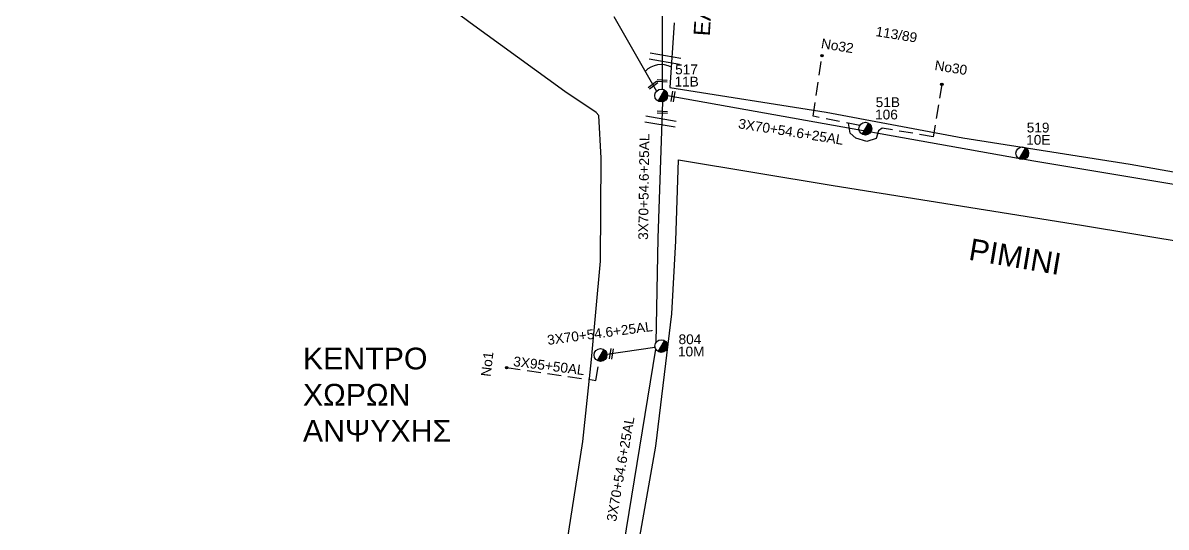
# Model space of a CAD drawing. Header units: millimetres. Extents: x 31 to 3826, y 22 to 1041.
# Drawn here: x 1583.7 to 1794.5, y 699.5 to 792.4 of the extents above; entities that cross this region are included whole.
import ezdxf

# ---------------------------------------------------------------- set-up
doc = ezdxf.new("R2010")
doc.units = ezdxf.units.MM
doc.linetypes.add('DASHED', pattern=[19.05, 12.7, -6.35])
for name, color, linetype in [('Άγνωστα', 7, 'Continuous'), ('Επιγραφές - Σχήματα', 7, 'Continuous'), ('Μηχανική τομή', 7, 'Continuous'), ('Στύλος ΦΜ', 7, 'Continuous'), ('Στύλος ΦΜ @ 1', 7, 'Continuous'), ('Συνδέσεις', 7, 'Continuous'), ('Συνεστραμμένα ΧΤ   3x70+54.6+25 AL', 7, 'SYN_LINE'), ('Τομή', 7, 'Continuous'), ('Υπόβαθρο ΔΕΗ', 7, 'Continuous')]:
    doc.layers.add(name, color=color, linetype=linetype)
doc.styles.get("Standard").update_dxf_attribs({"font": 'arial.ttf'})
doc.linetypes.add('SYN_LINE', pattern='A,0.5,-0.0001,["/\\/\\/\\/",Standard,S=0.1,R=0,X=0,Y=-0.05],-0.25', length=0.7501)

# ---------------------------------------------------------------- blocks, each defined once
blk = doc.blocks.new('ΥΠΑΡΧΩΝ ΤΣΙΜΕΝΤΕΝΙΟΣ ΣΤΥΛΟΣ')
at = {"layer": 'Στύλος ΦΜ'}
blk.add_hatch(color=7, dxfattribs=at).paths.add_polyline_path([(-1.29, -2.28, 0.574793), (2.62, 0, 0.268822), (1.3, 2.27)])
at = {"layer": 'Στύλος ΦΜ', "color": 7}
blk.add_line((-1.29, -2.28), (1.3, 2.27), dxfattribs=at)
blk.add_circle((0, 0), 2.62, dxfattribs=at)
at = {"layer": 'Στύλος ΦΜ', "flags": 4}
for tag, p in [('ΑΡΙΘΜΟΣ', (-4.68, 8.05)), ('ΤΥΠΟΣ', (-4.91, 3.03))]:
    blk.add_attdef(tag, p, '', height=4, dxfattribs=at)
blk = doc.blocks.new('ΤΟΜΗ')
at = {"layer": 'Τομή', "ltscale": 40}
for p, q in [((-5.68, 0), (5.68, 0)), ((5.68, -2.33), (-5.68, -2.33))]:
    blk.add_line(p, q, dxfattribs=at)
blk = doc.blocks.new('ΜΗΧΑΝΙΚΗ ΤΟΜΗ')
at = {"layer": 'Μηχανική τομή', "ltscale": 40}
for p, q in [((-1.89, 0.78), (1.89, 0.78)), ((1.89, 0), (-1.89, 0))]:
    blk.add_line(p, q, dxfattribs=at)
blk = doc.blocks.new('_ΣΥΝΔΕΣΗ')
at = {"layer": 'Συνδέσεις', "linetype": 'SYN_LINE', "ltscale": 40}
blk.add_hatch(color=256, dxfattribs=at).paths.add_polyline_path([(0.5, -0.01, 1), (-0.5, -0.01, 1)])
at = {"layer": 'Συνδέσεις'}
blk.add_circle((0, -0.01), 0.5, dxfattribs=at)

msp = doc.modelspace()

# ---------------------------------------------------------------- linework, layer by layer
at = {"layer": 'Άγνωστα', "color": 1, "linetype": 'SYN_LINE', "ltscale": 20}
msp.add_lwpolyline([(1692.7, 793.56), (1700.59, 779.81)], dxfattribs=at)
at = {"layer": 'Άγνωστα', "color": 1, "linetype": 'DASHED', "ltscale": 0.2}
for points in [[(1738.06, 773.48), (1729.43, 775.2), (1731.09, 786.31)], [(1753.17, 781.04), (1751.58, 771.41), (1742.15, 772.97), (1741.52, 772.46), (1741.09, 771.08), (1739.33, 770.54), (1737.35, 771.14), (1736.3, 772.04), (1735.96, 773.89)]]:
    msp.add_lwpolyline(points, dxfattribs=at)
at = {"layer": 'Άγνωστα', "color": 85, "linetype": 'DASHED', "ltscale": 0.2}
msp.add_lwpolyline([(1672.92, 728.88), (1689.36, 726.51), (1690.03, 730.03)], dxfattribs=at)
at = {"layer": 'Συνεστραμμένα ΧΤ   3x70+54.6+25 AL', "color": 6, "linetype": 'SYN_LINE', "ltscale": 20}
msp.add_line((1701.59, 812.76), (1701.59, 780.15), dxfattribs=at)
at = {"layer": 'Συνεστραμμένα ΧΤ   3x70+54.6+25 AL', "color": 1, "ltscale": 20}
for p, q in [((1702.61, 778.99), (1767.23, 767.48)), ((1770.13, 766.98), (1799.81, 762.01))]:
    msp.add_line(p, q, dxfattribs=at)
at = {"layer": 'Συνεστραμμένα ΧΤ   3x70+54.6+25 AL', "color": 85, "ltscale": 20}
for p, q in [((1701.67, 777.83), (1700.78, 752.74)), ((1700.78, 752.74), (1700.44, 733.45)), ((1700.4, 732.28), (1694.46, 696.15))]:
    msp.add_line(p, q, dxfattribs=at)
at = {"layer": 'Συνεστραμμένα ΧΤ   3x70+54.6+25 AL', "color": 30, "ltscale": 8}
msp.add_line((1768.44, 767.27), (1770.13, 766.98), dxfattribs=at)
at = {"layer": 'Συνεστραμμένα ΧΤ   3x70+54.6+25 AL', "color": 85, "ltscale": 10}
msp.add_line((1691.41, 731.36), (1700.28, 732.66), dxfattribs=at)
at = {"layer": 'Υπόβαθρο ΔΕΗ'}
for points in [[(1684.12, 696.78), (1686.98, 715.23), (1688.55, 730.38), (1690.25, 748.48), (1690.38, 767.43), (1689.91, 775.32), (1689.44, 775.89), (1683.66, 779.73), (1666.22, 792.37), (1644.17, 808.81), (1618.16, 827.83), (1589.51, 848.71), (1562.7, 868.61), (1533.7, 890.29), (1512.86, 905.85), (1497.36, 917.45), (1484.9, 926.13), (1471.05, 935.97), (1464.05, 940.95), (1454.67, 927.85), (1433.69, 897.57)], [(1703.79, 792.37), (1703.04, 780.46), (1731.87, 775.92), (1757.02, 771.2), (1787.9, 766.35), (1816.07, 761.39)]]:
    msp.add_lwpolyline(points, dxfattribs=at)
msp.add_lwpolyline([(1704.6, 767.15), (1733.15, 762.44), (1778.95, 755.08), (1830.5, 746.6), (1863.47, 740.78, -0.469683), (1867.39, 733.89), (1858.46, 680.53), (1853.43, 651.14, -0.403671), (1846.5, 646.04), (1786.47, 655.97), (1725.55, 666.49), (1698.57, 670.79, -0.331243), (1693.53, 678.83), (1697.67, 698.74), (1700.42, 714.39), (1703.41, 738.79), (1704.14, 752.21), (1704.6, 767.15)], format="xyb", dxfattribs=at)
msp.add_arc((1701.39, 780.58), 4.1, 62.1208, 135.7148, dxfattribs=at)

# ---------------------------------------------------------------- block references
at = {"layer": 'Μηχανική τομή'}
for p, xscale, yscale, zscale, rotation in [((1700.04, 780.75), 0.5000000000000205, 0.5000000000000205, 0.5000000000000205, 36.71296752058227), ((1701.59, 781.5), 0.5000000000000455, 0.5000000000000455, 0.5000000000000455, 356.8715875818486), ((1703.81, 778.77), 0.5000000000000339, 0.5000000000000339, 0.5000000000000339, 80.9515932931135), ((1701.63, 775.72), 0.5000000000000455, 0.5000000000000455, 0.5000000000000455, 356.8715875818486), ((1692.43, 731.37), 0.5000000000000228, 0.5000000000000228, 0.5000000000000228, 81.36586773297569)]:
    msp.add_blockref('ΜΗΧΑΝΙΚΗ ΤΟΜΗ', p, dxfattribs=dict(at, xscale=xscale, yscale=yscale, zscale=zscale, rotation=rotation))
at = {"layer": 'Στύλος ΦΜ @ 1', "ltscale": 40}
ref = msp.add_blockref('ΥΠΑΡΧΩΝ ΤΣΙΜΕΝΤΕΝΙΟΣ ΣΤΥΛΟΣ', (1701.43, 778.99), dxfattribs=dict(at, xscale=0.4499999999998181, yscale=0.4499999999998181, zscale=0.4499999999998181))
ref.add_attrib('ΤΥΠΟΣ', '11B', (1703.89, 780.65), dxfattribs={"layer": 'Στύλος ΦΜ', "height": 1.8, "flags": 4})
ref.add_attrib('ΑΡΙΘΜΟΣ', '517', (1704, 782.91), dxfattribs={"layer": 'Στύλος ΦΜ', "height": 1.8, "flags": 4})
ref = msp.add_blockref('ΥΠΑΡΧΩΝ ΤΣΙΜΕΝΤΕΝΙΟΣ ΣΤΥΛΟΣ', (1739.08, 772.88), dxfattribs=dict(at, xscale=0.4499999999998181, yscale=0.4499999999998181, zscale=0.4499999999998181))
ref.add_attrib('ΤΥΠΟΣ', '106', (1740.87, 774.59), dxfattribs={"layer": 'Στύλος ΦΜ', "height": 1.8, "flags": 4})
ref.add_attrib('ΑΡΙΘΜΟΣ', '51B', (1740.98, 776.86), dxfattribs={"layer": 'Στύλος ΦΜ', "height": 1.8, "flags": 4})
ref = msp.add_blockref('ΥΠΑΡΧΩΝ ΤΣΙΜΕΝΤΕΝΙΟΣ ΣΤΥΛΟΣ', (1768.01, 768.36), dxfattribs=dict(at, xscale=0.4499999999998181, yscale=0.4499999999998181, zscale=0.4499999999998181))
ref.add_attrib('ΤΥΠΟΣ', '10E', (1768.73, 769.93), dxfattribs={"layer": 'Στύλος ΦΜ', "height": 1.8, "flags": 4})
ref.add_attrib('ΑΡΙΘΜΟΣ', '519', (1768.83, 772.19), dxfattribs={"layer": 'Στύλος ΦΜ', "height": 1.8, "flags": 4})
ref = msp.add_blockref('ΥΠΑΡΧΩΝ ΤΣΙΜΕΝΤΕΝΙΟΣ ΣΤΥΛΟΣ', (1701.44, 732.83), dxfattribs=dict(at, xscale=0.4499999999998181, yscale=0.4499999999998181, zscale=0.4499999999998181))
ref.add_attrib('ΤΥΠΟΣ', '10M', (1704.52, 730.93), dxfattribs={"layer": 'Στύλος ΦΜ', "height": 1.8, "flags": 4})
ref.add_attrib('ΑΡΙΘΜΟΣ', '804', (1704.63, 733.19), dxfattribs={"layer": 'Στύλος ΦΜ', "height": 1.8, "flags": 4})
at = {"layer": 'Στύλος ΦΜ @ 1', "ltscale": 40, "xscale": 0.4499999999998181, "yscale": 0.4499999999998181, "zscale": 0.4499999999998181}
msp.add_blockref('ΥΠΑΡΧΩΝ ΤΣΙΜΕΝΤΕΝΙΟΣ ΣΤΥΛΟΣ', (1690.24, 731.19), dxfattribs=at)
at = {"layer": 'Συνδέσεις', "xscale": 0.4499999999998181, "yscale": 0.4499999999998181, "zscale": 0.4499999999998181}
for p in [(1731.1, 786.32), (1753.18, 781.05), (1672.93, 728.84)]:
    msp.add_blockref('_ΣΥΝΔΕΣΗ', p, dxfattribs=at)
at = {"layer": 'Τομή', "xscale": 0.4999999999998134, "yscale": 0.4999999999998134, "zscale": 0.4999999999998134, "rotation": 350.331218372191}
for p in [(1702.22, 786.36), (1701.42, 774.76)]:
    msp.add_blockref('ΤΟΜΗ', p, dxfattribs=at)

# ---------------------------------------------------------------- texts
at = {"layer": 'Άγνωστα', "insert": (1674.3, 730.95), "char_height": 1.8, "width": 168.3718, "attachment_point": 1, "rotation": 352.6143}
msp.add_mtext('3X95+50AL', dxfattribs=at)
at = {"layer": 'Επιγραφές - Σχήματα', "attachment_point": 1}
for s, insert, char_height, width, rotation in [('ΕΛΛ. ΣΤΡΑΤΟΥ', (1707.38, 790.06), 3, 157.7424, 86.4053), ('113/89', (1741.16, 791.74), 1.8, 17.1183, 350.805), ('No32', (1731.1, 789.52), 1.8, 17.1183, 350.805), ('No30', (1752.04, 785.49), 1.8, 17.1183, 350.805), ('ΡΙΜΙΝΙ', (1758.62, 752.71), 4, 157.7424, 350.3948), ('No1', (1668.18, 727.33), 1.8, 17.1183, 83.3525)]:
    msp.add_mtext(s, dxfattribs=dict(at, insert=insert, char_height=char_height, width=width, rotation=rotation))
at = {"layer": 'Επιγραφές - Σχήματα', "insert": (1635.36, 732.54), "char_height": 4, "width": 157.7424, "attachment_point": 1}
msp.add_mtext('ΚΕΝΤΡΟ\\PΧΩΡΩΝ\\PΑΝΨΥΧΗΣ', dxfattribs=at)
at = {"layer": 'Συνεστραμμένα ΧΤ   3x70+54.6+25 AL', "color": 7}
for rotation, p in [(350.9386, (1715.55, 772.98)), (89.2907, (1699, 752.39)), (7.5442, (1680.54, 733.04)), (79.9702, (1693.11, 700.4))]:
    msp.add_text('3X70+54.6+25AL', height=1.8, rotation=rotation, dxfattribs=at).set_placement(p)

doc.saveas('drawing.dxf')
